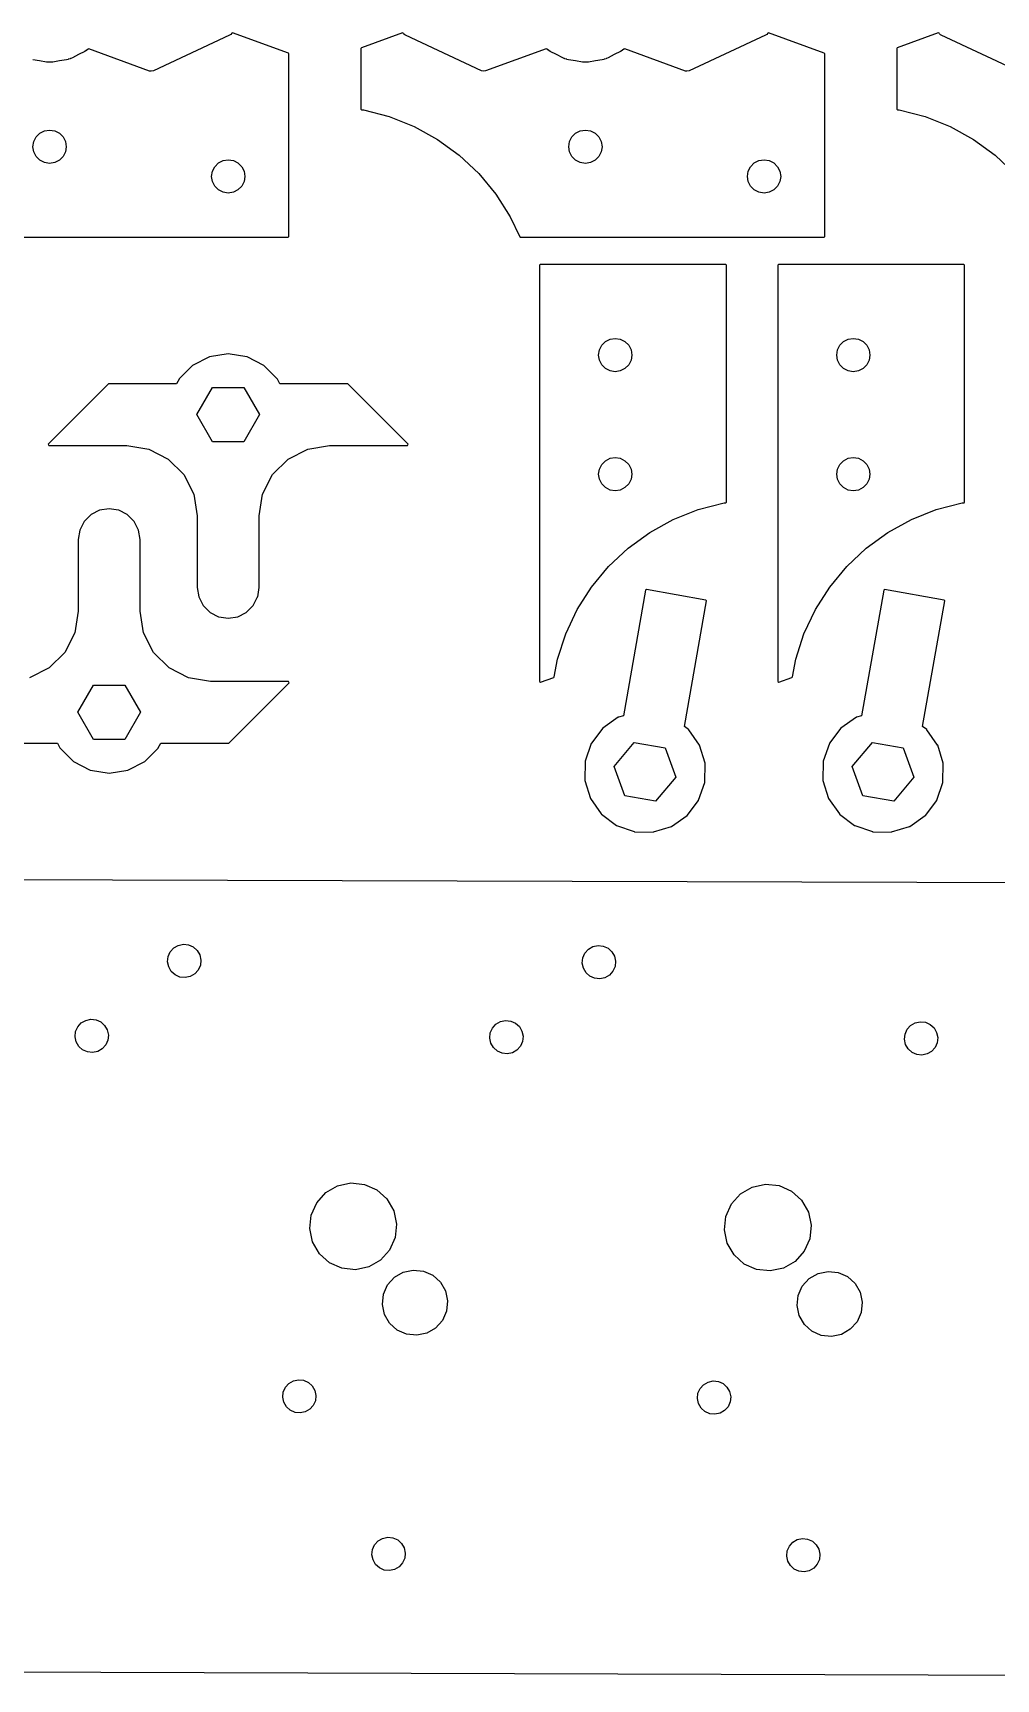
# Model space of a CAD drawing. Header units: metres. Extents: x 5 to 408, y 9 to 287.
# Drawn here: x 118.6 to 199.5, y 148.8 to 287.1 of the extents above; entities that cross this region are included whole.
import ezdxf

# ---------------------------------------------------------------- set-up
doc = ezdxf.new("R2010")
doc.units = ezdxf.units.M

msp = doc.modelspace()

# ---------------------------------------------------------------- linework, layer by layer
for p, q in [((135.112, 286.853), (128.722, 283.873)), ((135.222, 286.927), (135.112, 286.853)), ((135.307, 287.036), (135.222, 286.927)), ((135.37, 287.054), (135.307, 287.036)), ((140.064, 285.345), (135.37, 287.054)), ((149.635, 287.055), (146.186, 285.8)), ((149.704, 287.03), (149.635, 287.055)), ((149.735, 286.973), (149.704, 287.03)), ((149.83, 286.886), (149.735, 286.973)), ((149.884, 286.855), (149.83, 286.886)), ((156.282, 283.871), (149.884, 286.855)), ((180.112, 286.853), (173.722, 283.873)), ((180.222, 286.927), (180.112, 286.853)), ((180.307, 287.036), (180.222, 286.927)), ((180.37, 287.054), (180.307, 287.036)), ((185.064, 285.345), (180.37, 287.054)), ((194.635, 287.055), (191.186, 285.8)), ((194.704, 287.03), (194.635, 287.055)), ((194.735, 286.973), (194.704, 287.03)), ((194.83, 286.886), (194.735, 286.973)), ((194.884, 286.855), (194.83, 286.886)), ((201.282, 283.871), (194.884, 286.855)), ((119.163, 284.724), (118.581, 284.796)), ((121.419, 284.796), (120.834, 284.724)), ((121.554, 284.835), (121.419, 284.796)), ((121.57, 284.842), (121.554, 284.835)), ((121.583, 284.846), (121.57, 284.842)), ((121.6, 284.848), (121.583, 284.846)), ((121.734, 284.892), (121.6, 284.848)), ((121.749, 284.9), (121.734, 284.892)), ((121.762, 284.904), (121.749, 284.9)), ((121.779, 284.907), (121.762, 284.904)), ((121.911, 284.955), (121.779, 284.907)), ((122.424, 285.24), (121.911, 284.955)), ((122.958, 285.489), (122.424, 285.24)), ((123.074, 285.568), (122.958, 285.489)), ((123.087, 285.579), (123.074, 285.568)), ((123.098, 285.587), (123.087, 285.579)), ((123.113, 285.595), (123.098, 285.587)), ((123.227, 285.678), (123.113, 285.595)), ((123.248, 285.698), (123.227, 285.678)), ((123.305, 285.711), (123.248, 285.698)), ((128.398, 283.857), (123.305, 285.711)), ((140.1, 285.294), (140.064, 285.345)), ((140.1, 269.959), (140.1, 285.294)), ((146.186, 285.8), (146.15, 285.748)), ((146.15, 285.748), (146.15, 280.659)), ((161.695, 285.711), (156.606, 283.859)), ((161.752, 285.698), (161.695, 285.711)), ((161.773, 285.678), (161.752, 285.698)), ((161.887, 285.595), (161.773, 285.678)), ((161.902, 285.587), (161.887, 285.595)), ((161.913, 285.579), (161.902, 285.587)), ((161.926, 285.568), (161.913, 285.579)), ((162.042, 285.489), (161.926, 285.568)), ((162.573, 285.241), (162.042, 285.489)), ((163.089, 284.955), (162.573, 285.241)), ((163.221, 284.907), (163.089, 284.955)), ((163.238, 284.904), (163.221, 284.907)), ((163.251, 284.9), (163.238, 284.904)), ((163.266, 284.892), (163.251, 284.9)), ((163.4, 284.848), (163.266, 284.892)), ((163.417, 284.846), (163.4, 284.848)), ((163.43, 284.842), (163.417, 284.846)), ((163.446, 284.835), (163.43, 284.842)), ((163.581, 284.796), (163.446, 284.835)), ((164.163, 284.724), (163.581, 284.796)), ((166.419, 284.796), (165.834, 284.724)), ((166.554, 284.835), (166.419, 284.796)), ((166.57, 284.842), (166.554, 284.835)), ((166.583, 284.846), (166.57, 284.842)), ((166.6, 284.848), (166.583, 284.846)), ((166.734, 284.892), (166.6, 284.848)), ((166.749, 284.9), (166.734, 284.892)), ((166.762, 284.904), (166.749, 284.9)), ((166.779, 284.907), (166.762, 284.904)), ((166.911, 284.955), (166.779, 284.907)), ((167.424, 285.24), (166.911, 284.955)), ((167.958, 285.489), (167.424, 285.24)), ((168.074, 285.568), (167.958, 285.489)), ((168.087, 285.579), (168.074, 285.568)), ((168.098, 285.587), (168.087, 285.579)), ((168.113, 285.595), (168.098, 285.587)), ((168.227, 285.678), (168.113, 285.595)), ((168.248, 285.698), (168.227, 285.678)), ((168.305, 285.711), (168.248, 285.698)), ((173.398, 283.857), (168.305, 285.711)), ((185.1, 285.294), (185.064, 285.345)), ((185.1, 269.959), (185.1, 285.294)), ((191.186, 285.8), (191.15, 285.748)), ((191.15, 285.748), (191.15, 280.659)), ((119.741, 284.612), (119.163, 284.724)), ((119.882, 284.607), (119.741, 284.612)), ((119.899, 284.609), (119.882, 284.607)), ((119.913, 284.609), (119.899, 284.609)), ((119.93, 284.606), (119.913, 284.609)), ((120.07, 284.606), (119.93, 284.606)), ((120.087, 284.609), (120.07, 284.606)), ((120.101, 284.609), (120.087, 284.609)), ((120.118, 284.607), (120.101, 284.609)), ((120.259, 284.612), (120.118, 284.607)), ((120.834, 284.724), (120.259, 284.612)), ((128.524, 283.833), (128.398, 283.857)), ((128.722, 283.873), (128.524, 283.833)), ((156.406, 283.836), (156.282, 283.871)), ((156.606, 283.859), (156.406, 283.836)), ((164.741, 284.612), (164.163, 284.724)), ((164.882, 284.607), (164.741, 284.612)), ((164.899, 284.609), (164.882, 284.607)), ((164.913, 284.609), (164.899, 284.609)), ((164.93, 284.606), (164.913, 284.609)), ((165.07, 284.606), (164.93, 284.606)), ((165.087, 284.609), (165.07, 284.606)), ((165.101, 284.609), (165.087, 284.609)), ((165.118, 284.607), (165.101, 284.609)), ((165.259, 284.612), (165.118, 284.607)), ((165.834, 284.724), (165.259, 284.612)), ((173.524, 283.833), (173.398, 283.857)), ((173.722, 283.873), (173.524, 283.833)), ((146.15, 280.659), (146.2, 280.602)), ((191.15, 280.659), (191.2, 280.602)), ((146.2, 280.602), (146.354, 280.583)), ((146.354, 280.583), (148.531, 280.024)), ((148.531, 280.024), (150.621, 279.196)), ((191.2, 280.602), (191.354, 280.583)), ((191.354, 280.583), (193.531, 280.024)), ((193.531, 280.024), (195.621, 279.196)), ((118.601, 277.5), (118.67, 277.932)), ((118.67, 277.932), (118.868, 278.322)), ((118.868, 278.322), (119.178, 278.632)), ((119.178, 278.632), (119.568, 278.83)), ((119.568, 278.83), (120, 278.899)), ((120, 278.899), (120.432, 278.83)), ((120.432, 278.83), (120.822, 278.632)), ((120.822, 278.632), (121.132, 278.322)), ((121.132, 278.322), (121.33, 277.932)), ((121.33, 277.932), (121.399, 277.5)), ((150.621, 279.196), (152.591, 278.113)), ((152.591, 278.113), (154.41, 276.792)), ((163.601, 277.5), (163.67, 277.932)), ((163.67, 277.932), (163.868, 278.322)), ((163.868, 278.322), (164.178, 278.632)), ((164.178, 278.632), (164.568, 278.83)), ((164.568, 278.83), (165, 278.899)), ((165, 278.899), (165.432, 278.83)), ((165.432, 278.83), (165.822, 278.632)), ((165.822, 278.632), (166.132, 278.322)), ((166.132, 278.322), (166.33, 277.932)), ((166.33, 277.932), (166.399, 277.5)), ((195.621, 279.196), (197.591, 278.113)), ((197.591, 278.113), (199.41, 276.792)), ((118.67, 277.068), (118.601, 277.5)), ((118.868, 276.678), (118.67, 277.068)), ((119.178, 276.368), (118.868, 276.678)), ((121.132, 276.678), (120.822, 276.368)), ((121.33, 277.068), (121.132, 276.678)), ((121.399, 277.5), (121.33, 277.068)), ((154.41, 276.792), (156.048, 275.253)), ((163.67, 277.068), (163.601, 277.5)), ((163.868, 276.678), (163.67, 277.068)), ((164.178, 276.368), (163.868, 276.678)), ((166.132, 276.678), (165.822, 276.368)), ((166.33, 277.068), (166.132, 276.678)), ((166.399, 277.5), (166.33, 277.068)), ((199.41, 276.792), (201.048, 275.253)), ((119.568, 276.17), (119.178, 276.368)), ((120, 276.101), (119.568, 276.17)), ((120.432, 276.17), (120, 276.101)), ((120.822, 276.368), (120.432, 276.17)), ((133.601, 275), (133.67, 275.432)), ((133.67, 275.432), (133.868, 275.822)), ((133.868, 275.822), (134.178, 276.132)), ((134.178, 276.132), (134.568, 276.33)), ((134.568, 276.33), (135, 276.399)), ((135, 276.399), (135.432, 276.33)), ((135.432, 276.33), (135.822, 276.132)), ((135.822, 276.132), (136.132, 275.822)), ((136.132, 275.822), (136.33, 275.432)), ((136.33, 275.432), (136.399, 275)), ((156.048, 275.253), (157.481, 273.521)), ((164.568, 276.17), (164.178, 276.368)), ((165, 276.101), (164.568, 276.17)), ((165.432, 276.17), (165, 276.101)), ((165.822, 276.368), (165.432, 276.17)), ((178.601, 275), (178.67, 275.432)), ((178.67, 275.432), (178.868, 275.822)), ((178.868, 275.822), (179.178, 276.132)), ((179.178, 276.132), (179.568, 276.33)), ((179.568, 276.33), (180, 276.399)), ((180, 276.399), (180.432, 276.33)), ((180.432, 276.33), (180.822, 276.132)), ((180.822, 276.132), (181.132, 275.822)), ((181.132, 275.822), (181.33, 275.432)), ((181.33, 275.432), (181.399, 275)), ((133.67, 274.568), (133.601, 275)), ((133.868, 274.178), (133.67, 274.568)), ((134.178, 273.868), (133.868, 274.178)), ((134.568, 273.67), (134.178, 273.868)), ((135.822, 273.868), (135.432, 273.67)), ((136.132, 274.178), (135.822, 273.868)), ((136.33, 274.568), (136.132, 274.178)), ((136.399, 275), (136.33, 274.568)), ((178.67, 274.568), (178.601, 275)), ((178.868, 274.178), (178.67, 274.568)), ((179.178, 273.868), (178.868, 274.178)), ((179.568, 273.67), (179.178, 273.868)), ((180.822, 273.868), (180.432, 273.67)), ((181.132, 274.178), (180.822, 273.868)), ((181.33, 274.568), (181.132, 274.178)), ((181.399, 275), (181.33, 274.568)), ((135, 273.601), (134.568, 273.67)), ((135.432, 273.67), (135, 273.601)), ((157.481, 273.521), (158.686, 271.623)), ((180, 273.601), (179.568, 273.67)), ((180.432, 273.67), (180, 273.601)), ((158.686, 271.623), (159.482, 269.931)), ((114.531, 269.9), (140.041, 269.9)), ((140.041, 269.9), (140.1, 269.959)), ((159.482, 269.931), (159.531, 269.9)), ((159.531, 269.9), (185.041, 269.9)), ((185.041, 269.9), (185.1, 269.959)), ((161.209, 267.6), (161.15, 267.541)), ((161.15, 267.541), (161.15, 232.582)), ((176.791, 267.6), (161.209, 267.6)), ((176.85, 267.541), (176.791, 267.6)), ((176.85, 247.659), (176.85, 267.541)), ((181.209, 267.6), (181.15, 267.541)), ((181.15, 267.541), (181.15, 232.582)), ((196.791, 267.6), (181.209, 267.6)), ((196.85, 267.541), (196.791, 267.6)), ((196.85, 247.659), (196.85, 267.541)), ((166.678, 261.132), (167.068, 261.33)), ((167.068, 261.33), (167.5, 261.399)), ((167.5, 261.399), (167.932, 261.33)), ((167.932, 261.33), (168.322, 261.132)), ((186.678, 261.132), (187.068, 261.33)), ((187.068, 261.33), (187.5, 261.399)), ((187.5, 261.399), (187.932, 261.33)), ((187.932, 261.33), (188.322, 261.132)), ((134.992, 260.1), (133.432, 259.853)), ((135.008, 260.1), (134.992, 260.1)), ((136.568, 259.853), (135.008, 260.1)), ((166.101, 260), (166.17, 260.432)), ((166.17, 259.568), (166.101, 260)), ((166.17, 260.432), (166.368, 260.822)), ((166.368, 260.822), (166.678, 261.132)), ((168.322, 261.132), (168.632, 260.822)), ((168.632, 260.822), (168.83, 260.432)), ((168.83, 260.432), (168.899, 260)), ((168.899, 260), (168.83, 259.568)), ((186.101, 260), (186.17, 260.432)), ((186.17, 259.568), (186.101, 260)), ((186.17, 260.432), (186.368, 260.822)), ((186.368, 260.822), (186.678, 261.132)), ((188.322, 261.132), (188.632, 260.822)), ((188.632, 260.822), (188.83, 260.432)), ((188.83, 260.432), (188.899, 260)), ((188.899, 260), (188.83, 259.568)), ((131.996, 259.121), (130.879, 258.004)), ((132.009, 259.131), (131.996, 259.121)), ((133.417, 259.848), (132.009, 259.131)), ((133.432, 259.853), (133.417, 259.848)), ((136.583, 259.848), (136.568, 259.853)), ((137.991, 259.131), (136.583, 259.848)), ((138.004, 259.121), (137.991, 259.131)), ((139.121, 258.004), (138.004, 259.121)), ((166.368, 259.178), (166.17, 259.568)), ((166.678, 258.868), (166.368, 259.178)), ((167.068, 258.67), (166.678, 258.868)), ((167.5, 258.601), (167.068, 258.67)), ((167.932, 258.67), (167.5, 258.601)), ((168.322, 258.868), (167.932, 258.67)), ((168.632, 259.178), (168.322, 258.868)), ((168.83, 259.568), (168.632, 259.178)), ((186.368, 259.178), (186.17, 259.568)), ((186.678, 258.868), (186.368, 259.178)), ((187.068, 258.67), (186.678, 258.868)), ((187.5, 258.601), (187.068, 258.67)), ((187.932, 258.67), (187.5, 258.601)), ((188.322, 258.868), (187.932, 258.67)), ((188.632, 259.178), (188.322, 258.868)), ((188.83, 259.568), (188.632, 259.178)), ((124.943, 257.585), (119.882, 252.523)), ((124.98, 257.6), (124.943, 257.585)), ((130.67, 257.6), (124.98, 257.6)), ((130.869, 257.991), (130.67, 257.6)), ((130.879, 258.004), (130.869, 257.991)), ((132.373, 255), (133.687, 257.275)), ((133.687, 257.275), (136.313, 257.275)), ((136.313, 257.275), (137.627, 255)), ((139.131, 257.991), (139.121, 258.004)), ((139.33, 257.6), (139.131, 257.991)), ((145.02, 257.6), (139.33, 257.6)), ((145.057, 257.585), (145.02, 257.6)), ((150.118, 252.523), (145.057, 257.585)), ((133.687, 252.725), (132.373, 255)), ((137.627, 255), (136.313, 252.725)), ((119.882, 252.523), (119.933, 252.4)), ((119.933, 252.4), (126.492, 252.4)), ((126.492, 252.4), (128.323, 252.11)), ((128.323, 252.11), (129.967, 251.272)), ((136.313, 252.725), (133.687, 252.725)), ((140.033, 251.272), (141.677, 252.11)), ((141.677, 252.11), (143.508, 252.4)), ((143.508, 252.4), (150.067, 252.4)), ((150.067, 252.4), (150.118, 252.523)), ((129.967, 251.272), (131.272, 249.967)), ((138.728, 249.967), (140.033, 251.272)), ((166.101, 250), (166.17, 250.432)), ((166.17, 250.432), (166.368, 250.822)), ((166.368, 250.822), (166.678, 251.132)), ((166.678, 251.132), (167.068, 251.33)), ((167.068, 251.33), (167.5, 251.399)), ((167.5, 251.399), (167.932, 251.33)), ((167.932, 251.33), (168.322, 251.132)), ((168.322, 251.132), (168.632, 250.822)), ((168.632, 250.822), (168.83, 250.432)), ((168.83, 250.432), (168.899, 250)), ((186.101, 250), (186.17, 250.432)), ((186.17, 250.432), (186.368, 250.822)), ((186.368, 250.822), (186.678, 251.132)), ((186.678, 251.132), (187.068, 251.33)), ((187.068, 251.33), (187.5, 251.399)), ((187.5, 251.399), (187.932, 251.33)), ((187.932, 251.33), (188.322, 251.132)), ((188.322, 251.132), (188.632, 250.822)), ((188.632, 250.822), (188.83, 250.432)), ((188.83, 250.432), (188.899, 250)), ((131.272, 249.967), (132.11, 248.323)), ((137.89, 248.323), (138.728, 249.967)), ((166.17, 249.568), (166.101, 250)), ((166.368, 249.178), (166.17, 249.568)), ((166.678, 248.868), (166.368, 249.178)), ((167.068, 248.67), (166.678, 248.868)), ((168.322, 248.868), (167.932, 248.67)), ((168.632, 249.178), (168.322, 248.868)), ((168.83, 249.568), (168.632, 249.178)), ((168.899, 250), (168.83, 249.568)), ((186.17, 249.568), (186.101, 250)), ((186.368, 249.178), (186.17, 249.568)), ((186.678, 248.868), (186.368, 249.178)), ((187.068, 248.67), (186.678, 248.868)), ((188.322, 248.868), (187.932, 248.67)), ((188.632, 249.178), (188.322, 248.868)), ((188.83, 249.568), (188.632, 249.178)), ((188.899, 250), (188.83, 249.568)), ((132.11, 248.323), (132.4, 246.492)), ((137.6, 246.492), (137.89, 248.323)), ((167.5, 248.601), (167.068, 248.67)), ((167.932, 248.67), (167.5, 248.601)), ((174.469, 247.024), (176.646, 247.583)), ((176.646, 247.583), (176.8, 247.602)), ((176.8, 247.602), (176.85, 247.659)), ((187.5, 248.601), (187.068, 248.67)), ((187.932, 248.67), (187.5, 248.601)), ((194.469, 247.024), (196.646, 247.583)), ((196.646, 247.583), (196.8, 247.602)), ((196.8, 247.602), (196.85, 247.659)), ((123.465, 246.599), (122.901, 246.035)), ((123.478, 246.608), (123.465, 246.599)), ((124.189, 246.97), (123.478, 246.608)), ((124.204, 246.975), (124.189, 246.97)), ((124.992, 247.1), (124.204, 246.975)), ((125.008, 247.1), (124.992, 247.1)), ((125.796, 246.975), (125.008, 247.1)), ((125.811, 246.97), (125.796, 246.975)), ((126.522, 246.608), (125.811, 246.97)), ((126.535, 246.599), (126.522, 246.608)), ((127.099, 246.035), (126.535, 246.599)), ((132.4, 246.492), (132.401, 240.488)), ((137.6, 240.496), (137.6, 246.492)), ((170.409, 245.113), (172.379, 246.196)), ((172.379, 246.196), (174.469, 247.024)), ((190.409, 245.113), (192.379, 246.196)), ((192.379, 246.196), (194.469, 247.024)), ((122.525, 245.296), (122.4, 244.504)), ((122.53, 245.311), (122.525, 245.296)), ((122.892, 246.022), (122.53, 245.311)), ((122.901, 246.035), (122.892, 246.022)), ((127.108, 246.022), (127.099, 246.035)), ((127.47, 245.311), (127.108, 246.022)), ((127.475, 245.296), (127.47, 245.311)), ((127.599, 244.512), (127.475, 245.296)), ((168.59, 243.792), (170.409, 245.113)), ((188.59, 243.792), (190.409, 245.113)), ((122.4, 244.504), (122.4, 238.508)), ((127.6, 238.508), (127.599, 244.512)), ((166.952, 242.253), (168.59, 243.792)), ((186.952, 242.253), (188.59, 243.792)), ((165.519, 240.521), (166.952, 242.253)), ((185.519, 240.521), (186.952, 242.253)), ((132.401, 240.488), (132.525, 239.704)), ((132.525, 239.704), (132.53, 239.689)), ((132.53, 239.689), (132.892, 238.978)), ((137.108, 238.978), (137.47, 239.689)), ((137.47, 239.689), (137.475, 239.704)), ((137.475, 239.704), (137.6, 240.496)), ((164.314, 238.623), (165.519, 240.521)), ((170.051, 240.264), (168.191, 229.716)), ((170.119, 240.312), (170.051, 240.264)), ((175.125, 239.429), (170.119, 240.312)), ((173.312, 228.813), (175.172, 239.361)), ((175.172, 239.361), (175.125, 239.429)), ((184.314, 238.623), (185.519, 240.521)), ((190.051, 240.264), (188.191, 229.716)), ((190.119, 240.312), (190.051, 240.264)), ((195.125, 239.429), (190.119, 240.312)), ((193.312, 228.813), (195.172, 239.361)), ((195.172, 239.361), (195.125, 239.429)), ((122.4, 238.508), (122.11, 236.677)), ((127.89, 236.677), (127.6, 238.508)), ((132.892, 238.978), (132.901, 238.965)), ((132.901, 238.965), (133.465, 238.401)), ((133.465, 238.401), (133.478, 238.392)), ((133.478, 238.392), (134.189, 238.03)), ((134.189, 238.03), (134.204, 238.025)), ((134.204, 238.025), (134.992, 237.9)), ((134.992, 237.9), (135.008, 237.9)), ((135.008, 237.9), (135.796, 238.025)), ((135.796, 238.025), (135.811, 238.03)), ((135.811, 238.03), (136.522, 238.392)), ((136.522, 238.392), (136.535, 238.401)), ((136.535, 238.401), (137.099, 238.965)), ((137.099, 238.965), (137.108, 238.978)), ((163.357, 236.589), (164.314, 238.623)), ((183.357, 236.589), (184.314, 238.623)), ((122.11, 236.677), (121.272, 235.033)), ((128.728, 235.033), (127.89, 236.677)), ((162.663, 234.452), (163.357, 236.589)), ((182.663, 234.452), (183.357, 236.589)), ((121.272, 235.033), (119.967, 233.728)), ((130.033, 233.728), (128.728, 235.033)), ((119.967, 233.728), (118.323, 232.89)), ((131.677, 232.89), (130.033, 233.728)), ((162.379, 232.967), (162.663, 234.452)), ((182.379, 232.967), (182.663, 234.452)), ((122.373, 230), (123.687, 232.275)), ((123.687, 232.275), (126.313, 232.275)), ((126.313, 232.275), (127.627, 230)), ((133.508, 232.6), (131.677, 232.89)), ((140.067, 232.6), (133.508, 232.6)), ((135.057, 227.415), (140.118, 232.477)), ((140.118, 232.477), (140.067, 232.6)), ((161.15, 232.582), (161.235, 232.522)), ((161.235, 232.522), (162.345, 232.926)), ((162.345, 232.926), (162.379, 232.967)), ((181.15, 232.582), (181.235, 232.522)), ((181.235, 232.522), (182.345, 232.926)), ((182.345, 232.926), (182.379, 232.967)), ((123.687, 227.725), (122.373, 230)), ((127.627, 230), (126.313, 227.725)), ((167.757, 229.58), (166.463, 228.674)), ((167.771, 229.587), (167.757, 229.58)), ((168.191, 229.716), (167.771, 229.587)), ((187.757, 229.58), (186.463, 228.674)), ((187.771, 229.587), (187.757, 229.58)), ((188.191, 229.716), (187.771, 229.587)), ((166.452, 228.663), (165.501, 227.401)), ((166.463, 228.674), (166.452, 228.663)), ((173.663, 228.548), (173.312, 228.813)), ((173.674, 228.537), (173.663, 228.548)), ((174.58, 227.243), (173.674, 228.537)), ((186.452, 228.663), (185.501, 227.401)), ((186.463, 228.674), (186.452, 228.663)), ((193.663, 228.548), (193.312, 228.813)), ((193.674, 228.537), (193.663, 228.548)), ((194.58, 227.243), (193.674, 228.537)), ((114.98, 227.4), (120.67, 227.4)), ((120.67, 227.4), (120.869, 227.009)), ((120.869, 227.009), (120.879, 226.996)), ((120.879, 226.996), (121.996, 225.879)), ((126.313, 227.725), (123.687, 227.725)), ((128.004, 225.879), (129.121, 226.996)), ((129.121, 226.996), (129.131, 227.009)), ((129.131, 227.009), (129.33, 227.4)), ((129.33, 227.4), (135.02, 227.4)), ((135.02, 227.4), (135.057, 227.415)), ((165.493, 227.387), (164.979, 225.893)), ((165.501, 227.401), (165.493, 227.387)), ((167.413, 225.456), (169.102, 227.469)), ((169.102, 227.469), (171.689, 227.012)), ((171.689, 227.012), (172.587, 224.544)), ((174.587, 227.229), (174.58, 227.243)), ((175.049, 225.718), (174.587, 227.229)), ((185.493, 227.387), (184.979, 225.893)), ((185.501, 227.401), (185.493, 227.387)), ((187.413, 225.456), (189.102, 227.469)), ((189.102, 227.469), (191.689, 227.012)), ((191.689, 227.012), (192.587, 224.544)), ((194.587, 227.229), (194.58, 227.243)), ((195.049, 225.718), (194.587, 227.229)), ((121.996, 225.879), (122.009, 225.869)), ((122.009, 225.869), (123.417, 225.152)), ((126.583, 225.152), (127.991, 225.869)), ((127.991, 225.869), (128.004, 225.879)), ((164.976, 225.878), (164.949, 224.298)), ((164.979, 225.893), (164.976, 225.878)), ((168.311, 222.988), (167.413, 225.456)), ((175.024, 224.122), (175.051, 225.702)), ((175.051, 225.702), (175.049, 225.718)), ((184.976, 225.878), (184.949, 224.298)), ((184.979, 225.893), (184.976, 225.878)), ((188.311, 222.988), (187.413, 225.456)), ((195.024, 224.122), (195.051, 225.702)), ((195.051, 225.702), (195.049, 225.718)), ((123.417, 225.152), (123.432, 225.147)), ((123.432, 225.147), (124.992, 224.9)), ((124.992, 224.9), (125.008, 224.9)), ((125.008, 224.9), (126.568, 225.147)), ((126.568, 225.147), (126.583, 225.152)), ((164.949, 224.298), (164.951, 224.282)), ((164.951, 224.282), (165.413, 222.771)), ((172.587, 224.544), (170.898, 222.531)), ((174.507, 222.613), (175.021, 224.107)), ((175.021, 224.107), (175.024, 224.122)), ((184.949, 224.298), (184.951, 224.282)), ((184.951, 224.282), (185.413, 222.771)), ((192.587, 224.544), (190.898, 222.531)), ((194.507, 222.613), (195.021, 224.107)), ((195.021, 224.107), (195.024, 224.122)), ((165.413, 222.771), (165.42, 222.757)), ((165.42, 222.757), (166.326, 221.463)), ((170.898, 222.531), (168.311, 222.988)), ((173.548, 221.337), (174.499, 222.599)), ((174.499, 222.599), (174.507, 222.613)), ((185.413, 222.771), (185.42, 222.757)), ((185.42, 222.757), (186.326, 221.463)), ((190.898, 222.531), (188.311, 222.988)), ((193.548, 221.337), (194.499, 222.599)), ((194.499, 222.599), (194.507, 222.613)), ((166.326, 221.463), (166.337, 221.452)), ((166.337, 221.452), (167.599, 220.501)), ((172.243, 220.42), (173.537, 221.326)), ((173.537, 221.326), (173.548, 221.337)), ((186.326, 221.463), (186.337, 221.452)), ((186.337, 221.452), (187.599, 220.501)), ((192.243, 220.42), (193.537, 221.326)), ((193.537, 221.326), (193.548, 221.337)), ((167.599, 220.501), (167.613, 220.493)), ((167.613, 220.493), (169.107, 219.979)), ((169.107, 219.979), (169.122, 219.976)), ((169.122, 219.976), (170.702, 219.949)), ((170.702, 219.949), (170.718, 219.951)), ((170.718, 219.951), (172.229, 220.413)), ((172.229, 220.413), (172.243, 220.42)), ((187.599, 220.501), (187.613, 220.493)), ((187.613, 220.493), (189.107, 219.979)), ((189.107, 219.979), (189.122, 219.976)), ((189.122, 219.976), (190.702, 219.949)), ((190.702, 219.949), (190.718, 219.951)), ((190.718, 219.951), (192.229, 220.413)), ((192.229, 220.413), (192.243, 220.42)), ((325.884, 215.308), (48.4763, 216.148)), ((130.135, 209.884), (130.428, 210.209)), ((130.428, 210.209), (130.807, 210.428)), ((130.807, 210.428), (131.235, 210.519)), ((131.235, 210.519), (131.67, 210.473)), ((131.67, 210.473), (132.07, 210.295)), ((132.07, 210.295), (132.395, 210.002)), ((165.256, 210.103), (165.635, 210.322)), ((165.635, 210.322), (166.063, 210.413)), ((166.063, 210.413), (166.498, 210.367)), ((166.498, 210.367), (166.898, 210.189)), ((166.898, 210.189), (167.223, 209.896)), ((129.911, 209.048), (129.957, 209.484)), ((130.002, 208.62), (129.911, 209.048)), ((129.957, 209.484), (130.135, 209.884)), ((132.395, 210.002), (132.614, 209.623)), ((132.659, 208.76), (132.481, 208.36)), ((132.614, 209.623), (132.705, 209.195)), ((132.705, 209.195), (132.659, 208.76)), ((164.739, 208.943), (164.785, 209.378)), ((164.83, 208.515), (164.739, 208.943)), ((164.785, 209.378), (164.963, 209.778)), ((164.963, 209.778), (165.256, 210.103)), ((167.223, 209.896), (167.442, 209.517)), ((167.442, 209.517), (167.533, 209.089)), ((167.533, 209.089), (167.487, 208.654)), ((130.221, 208.241), (130.002, 208.62)), ((130.546, 207.949), (130.221, 208.241)), ((130.946, 207.771), (130.546, 207.949)), ((131.381, 207.725), (130.946, 207.771)), ((131.809, 207.816), (131.381, 207.725)), ((132.188, 208.035), (131.809, 207.816)), ((132.481, 208.36), (132.188, 208.035)), ((165.049, 208.136), (164.83, 208.515)), ((165.374, 207.843), (165.049, 208.136)), ((165.774, 207.665), (165.374, 207.843)), ((166.209, 207.619), (165.774, 207.665)), ((166.637, 207.71), (166.209, 207.619)), ((167.016, 207.929), (166.637, 207.71)), ((167.309, 208.254), (167.016, 207.929)), ((167.487, 208.654), (167.309, 208.254)), ((122.185, 203.191), (122.363, 203.59)), ((122.363, 203.59), (122.656, 203.916)), ((122.656, 203.916), (123.035, 204.134)), ((123.035, 204.134), (123.463, 204.225)), ((123.463, 204.225), (123.898, 204.18)), ((123.898, 204.18), (124.298, 204.002)), ((124.298, 204.002), (124.623, 203.709)), ((124.623, 203.709), (124.842, 203.33)), ((124.842, 203.33), (124.933, 202.902)), ((157.013, 203.085), (157.191, 203.485)), ((157.191, 203.485), (157.484, 203.81)), ((157.484, 203.81), (157.863, 204.029)), ((157.863, 204.029), (158.291, 204.12)), ((158.291, 204.12), (158.726, 204.074)), ((158.726, 204.074), (159.126, 203.896)), ((159.126, 203.896), (159.451, 203.603)), ((159.451, 203.603), (159.67, 203.224)), ((159.67, 203.224), (159.761, 202.796)), ((191.841, 202.979), (192.019, 203.379)), ((192.019, 203.379), (192.312, 203.704)), ((192.312, 203.704), (192.691, 203.923)), ((192.691, 203.923), (193.119, 204.014)), ((193.119, 204.014), (193.554, 203.968)), ((193.554, 203.968), (193.954, 203.79)), ((193.954, 203.79), (194.279, 203.498)), ((194.279, 203.498), (194.498, 203.119)), ((122.14, 202.755), (122.185, 203.191)), ((122.231, 202.327), (122.14, 202.755)), ((122.449, 201.948), (122.231, 202.327)), ((122.775, 201.655), (122.449, 201.948)), ((124.71, 202.067), (124.417, 201.742)), ((124.888, 202.466), (124.71, 202.067)), ((124.933, 202.902), (124.888, 202.466)), ((156.968, 202.65), (157.013, 203.085)), ((157.059, 202.222), (156.968, 202.65)), ((157.277, 201.843), (157.059, 202.222)), ((157.603, 201.55), (157.277, 201.843)), ((159.538, 201.961), (159.245, 201.636)), ((159.716, 202.361), (159.538, 201.961)), ((159.761, 202.796), (159.716, 202.361)), ((191.796, 202.544), (191.841, 202.979)), ((191.887, 202.116), (191.796, 202.544)), ((192.105, 201.737), (191.887, 202.116)), ((194.366, 201.856), (194.073, 201.53)), ((194.544, 202.255), (194.366, 201.856)), ((194.498, 203.119), (194.589, 202.691)), ((194.589, 202.691), (194.544, 202.255)), ((123.174, 201.477), (122.775, 201.655)), ((123.61, 201.432), (123.174, 201.477)), ((124.038, 201.523), (123.61, 201.432)), ((124.417, 201.742), (124.038, 201.523)), ((158.002, 201.372), (157.603, 201.55)), ((158.438, 201.326), (158.002, 201.372)), ((158.866, 201.417), (158.438, 201.326)), ((159.245, 201.636), (158.866, 201.417)), ((192.431, 201.444), (192.105, 201.737)), ((192.83, 201.266), (192.431, 201.444)), ((193.266, 201.221), (192.83, 201.266)), ((193.694, 201.312), (193.266, 201.221)), ((194.073, 201.53), (193.694, 201.312)), ((142.436, 188.821), (143.2, 189.669)), ((143.2, 189.669), (144.189, 190.24)), ((144.189, 190.24), (145.305, 190.477)), ((145.305, 190.477), (146.441, 190.358)), ((146.441, 190.358), (147.483, 189.894)), ((147.483, 189.894), (148.332, 189.13)), ((177.264, 188.715), (178.028, 189.564)), ((178.028, 189.564), (179.017, 190.135)), ((179.017, 190.135), (180.133, 190.372)), ((180.133, 190.372), (181.269, 190.253)), ((181.269, 190.253), (182.311, 189.788)), ((182.311, 189.788), (183.16, 189.024)), ((141.972, 187.778), (142.436, 188.821)), ((148.332, 189.13), (148.903, 188.141)), ((148.903, 188.141), (149.14, 187.025)), ((176.8, 187.673), (177.264, 188.715)), ((183.16, 189.024), (183.731, 188.036)), ((183.731, 188.036), (183.968, 186.919)), ((141.852, 186.643), (141.972, 187.778)), ((142.09, 185.526), (141.852, 186.643)), ((149.14, 187.025), (149.021, 185.889)), ((176.68, 186.537), (176.8, 187.673)), ((183.968, 186.919), (183.849, 185.784)), ((142.661, 184.537), (142.09, 185.526)), ((149.021, 185.889), (148.556, 184.846)), ((176.918, 185.421), (176.68, 186.537)), ((177.489, 184.432), (176.918, 185.421)), ((183.849, 185.784), (183.384, 184.741)), ((143.509, 183.774), (142.661, 184.537)), ((147.792, 183.998), (146.804, 183.427)), ((148.556, 184.846), (147.792, 183.998)), ((178.337, 183.668), (177.489, 184.432)), ((182.62, 183.893), (181.632, 183.322)), ((183.384, 184.741), (182.62, 183.893)), ((144.552, 183.309), (143.509, 183.774)), ((145.687, 183.19), (144.552, 183.309)), ((146.804, 183.427), (145.687, 183.19)), ((148.389, 181.915), (148.963, 182.552)), ((148.963, 182.552), (149.706, 182.981)), ((149.706, 182.981), (150.545, 183.16)), ((150.545, 183.16), (151.398, 183.07)), ((151.398, 183.07), (152.181, 182.721)), ((152.181, 182.721), (152.818, 182.147)), ((179.38, 183.204), (178.337, 183.668)), ((180.515, 183.084), (179.38, 183.204)), ((181.632, 183.322), (180.515, 183.084)), ((183.791, 182.447), (184.534, 182.876)), ((184.534, 182.876), (185.373, 183.054)), ((185.373, 183.054), (186.226, 182.964)), ((186.226, 182.964), (187.009, 182.616)), ((187.009, 182.616), (187.646, 182.042)), ((147.951, 180.279), (148.04, 181.132)), ((148.04, 181.132), (148.389, 181.915)), ((152.818, 182.147), (153.247, 181.405)), ((153.247, 181.405), (153.425, 180.566)), ((182.868, 181.026), (183.217, 181.81)), ((183.217, 181.81), (183.791, 182.447)), ((187.646, 182.042), (188.075, 181.299)), ((188.075, 181.299), (188.253, 180.46)), ((148.129, 179.44), (147.951, 180.279)), ((153.425, 180.566), (153.336, 179.713)), ((182.779, 180.173), (182.868, 181.026)), ((182.957, 179.334), (182.779, 180.173)), ((188.253, 180.46), (188.164, 179.607)), ((148.558, 178.697), (148.129, 179.44)), ((149.195, 178.123), (148.558, 178.697)), ((152.987, 178.929), (152.413, 178.292)), ((153.336, 179.713), (152.987, 178.929)), ((183.386, 178.592), (182.957, 179.334)), ((184.023, 178.018), (183.386, 178.592)), ((187.815, 178.824), (187.241, 178.186)), ((188.164, 179.607), (187.815, 178.824)), ((149.979, 177.774), (149.195, 178.123)), ((150.832, 177.685), (149.979, 177.774)), ((151.67, 177.863), (150.832, 177.685)), ((152.413, 178.292), (151.67, 177.863)), ((184.807, 177.669), (184.023, 178.018)), ((185.66, 177.579), (184.807, 177.669)), ((186.498, 177.758), (185.66, 177.579)), ((187.241, 178.186), (186.498, 177.758)), ((139.577, 172.482), (139.623, 172.918)), ((139.623, 172.918), (139.801, 173.318)), ((139.801, 173.318), (140.093, 173.643)), ((140.093, 173.643), (140.473, 173.862)), ((140.473, 173.862), (140.9, 173.953)), ((140.9, 173.953), (141.336, 173.907)), ((141.336, 173.907), (141.736, 173.729)), ((141.736, 173.729), (142.061, 173.436)), ((142.061, 173.436), (142.28, 173.057)), ((142.28, 173.057), (142.371, 172.629)), ((174.405, 172.377), (174.451, 172.812)), ((174.451, 172.812), (174.629, 173.212)), ((174.629, 173.212), (174.921, 173.537)), ((174.921, 173.537), (175.3, 173.756)), ((175.3, 173.756), (175.728, 173.847)), ((175.728, 173.847), (176.164, 173.801)), ((176.164, 173.801), (176.564, 173.623)), ((176.564, 173.623), (176.889, 173.33)), ((176.889, 173.33), (177.108, 172.951)), ((177.108, 172.951), (177.199, 172.523)), ((139.668, 172.055), (139.577, 172.482)), ((139.887, 171.675), (139.668, 172.055)), ((140.212, 171.383), (139.887, 171.675)), ((141.854, 171.469), (141.475, 171.25)), ((142.147, 171.794), (141.854, 171.469)), ((142.325, 172.194), (142.147, 171.794)), ((142.371, 172.629), (142.325, 172.194)), ((174.496, 171.949), (174.405, 172.377)), ((174.715, 171.57), (174.496, 171.949)), ((175.04, 171.277), (174.715, 171.57)), ((176.975, 171.688), (176.682, 171.363)), ((177.153, 172.088), (176.975, 171.688)), ((177.199, 172.523), (177.153, 172.088)), ((140.612, 171.205), (140.212, 171.383)), ((141.047, 171.159), (140.612, 171.205)), ((141.475, 171.25), (141.047, 171.159)), ((175.44, 171.099), (175.04, 171.277)), ((175.875, 171.053), (175.44, 171.099)), ((176.303, 171.144), (175.875, 171.053)), ((176.682, 171.363), (176.303, 171.144)), ((147.298, 160.087), (147.59, 160.412)), ((147.59, 160.412), (147.969, 160.631)), ((147.969, 160.631), (148.397, 160.722)), ((148.397, 160.722), (148.833, 160.676)), ((148.833, 160.676), (149.232, 160.498)), ((149.232, 160.498), (149.558, 160.206)), ((182.418, 160.307), (182.797, 160.526)), ((182.797, 160.526), (183.225, 160.617)), ((183.225, 160.617), (183.661, 160.571)), ((183.661, 160.571), (184.06, 160.393)), ((184.06, 160.393), (184.386, 160.1)), ((147.074, 159.252), (147.12, 159.687)), ((147.165, 158.824), (147.074, 159.252)), ((147.12, 159.687), (147.298, 160.087)), ((149.558, 160.206), (149.777, 159.826)), ((149.777, 159.826), (149.867, 159.398)), ((149.867, 159.398), (149.822, 158.963)), ((181.902, 159.146), (181.948, 159.582)), ((181.993, 158.718), (181.902, 159.146)), ((181.948, 159.582), (182.126, 159.982)), ((182.126, 159.982), (182.418, 160.307)), ((184.386, 160.1), (184.604, 159.721)), ((184.604, 159.721), (184.695, 159.293)), ((184.695, 159.293), (184.65, 158.858)), ((147.384, 158.445), (147.165, 158.824)), ((147.709, 158.152), (147.384, 158.445)), ((148.109, 157.974), (147.709, 158.152)), ((148.544, 157.928), (148.109, 157.974)), ((148.972, 158.019), (148.544, 157.928)), ((149.351, 158.238), (148.972, 158.019)), ((149.644, 158.563), (149.351, 158.238)), ((149.822, 158.963), (149.644, 158.563)), ((182.212, 158.339), (181.993, 158.718)), ((182.537, 158.047), (182.212, 158.339)), ((182.937, 157.869), (182.537, 158.047)), ((183.372, 157.823), (182.937, 157.869)), ((183.8, 157.914), (183.372, 157.823)), ((184.179, 158.133), (183.8, 157.914)), ((184.472, 158.458), (184.179, 158.133)), ((184.65, 158.858), (184.472, 158.458)), ((31.3663, 149.674), (315.221, 148.814))]:
    msp.add_line(p, q)

doc.saveas('drawing.dxf')
